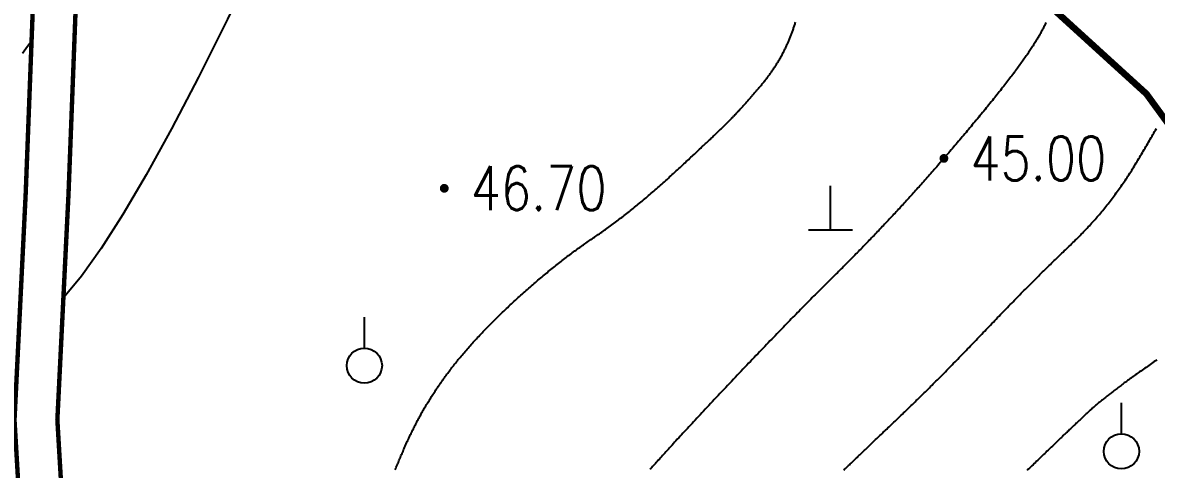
# Model space of a CAD drawing. Extents: x 39624947 to 39626627, y 3418539 to 3418836.
# Drawn here: x 39626380.3 to 39626431.8, y 3418758.9 to 3418779.2 of the extents above; entities that cross this region are included whole.
import ezdxf
from ezdxf.enums import TextEntityAlignment as Align

# ---------------------------------------------------------------- set-up
doc = ezdxf.new("R2010")
doc.units = 0
doc.linetypes.add('X3', pattern=[5, 4, -1])
doc.layers.get('0').update_dxf_attribs({"linetype": 'CONTINUOUS'})
for name, color, linetype in [('DLDW', 11, 'CONTINUOUS'), ('DLSS', 4, 'CONTINUOUS'), ('GCD', 7, 'CONTINUOUS'), ('PUB_WALL', 9, 'CONTINUOUS')]:
    doc.layers.add(name, color=color, linetype=linetype)
doc.styles.add('HZ', font='rs.shx', dxfattribs={"width": 0.8, "bigfont": 'hztxt.shx'})

# ---------------------------------------------------------------- blocks, each defined once
blk = doc.blocks.new('GC111')
for p, q in [((0, 0), (0, 2)), ((-1, 0), (1, 0))]:
    blk.add_line(p, q)
blk = doc.blocks.new('GC125')
blk.add_line((0, 0.8), (0, 2.2))
blk.add_circle((0, 0), 0.8)
blk = doc.blocks.new('GC200')
at = {"linetype": 'Continuous', "const_width": 0.2, "flags": 128}
blk.add_lwpolyline([(-0.1, 0, 1), (0.1, 0, 1)], format="xyb", close=True, dxfattribs=at)
blk = doc.blocks.new('333377777')
at = {"layer": 'PUB_WALL', "color": 252, "ltscale": 0.01, "elevation": 43}
blk.add_lwpolyline([(39623179.884, 3417568.122), (39623179.823, 3417568.079), (39623179.762, 3417568.036), (39623179.7, 3417567.992), (39623179.639, 3417567.949), (39623179.577, 3417567.906), (39623179.516, 3417567.862), (39623179.455, 3417567.819), (39623179.394, 3417567.776), (39623179.334, 3417567.734), (39623179.275, 3417567.692), (39623179.216, 3417567.65), (39623179.158, 3417567.609), (39623179.101, 3417567.568), (39623179.044, 3417567.527), (39623178.987, 3417567.487), (39623178.932, 3417567.447), (39623178.877, 3417567.407), (39623178.822, 3417567.368), (39623178.769, 3417567.329), (39623178.715, 3417567.29), (39623178.663, 3417567.252), (39623178.611, 3417567.214), (39623178.559, 3417567.176), (39623178.509, 3417567.139), (39623178.459, 3417567.102), (39623178.409, 3417567.065), (39623178.36, 3417567.029), (39623178.312, 3417566.993), (39623178.264, 3417566.958), (39623178.217, 3417566.923), (39623178.171, 3417566.888), (39623178.125, 3417566.853), (39623178.079, 3417566.819), (39623178.035, 3417566.785), (39623177.991, 3417566.752), (39623177.947, 3417566.719), (39623177.905, 3417566.686), (39623177.862, 3417566.654), (39623177.821, 3417566.622), (39623177.78, 3417566.59), (39623177.74, 3417566.559), (39623177.7, 3417566.528), (39623177.661, 3417566.497), (39623177.622, 3417566.467), (39623177.584, 3417566.437), (39623177.547, 3417566.407), (39623177.51, 3417566.378), (39623177.474, 3417566.349), (39623177.439, 3417566.32), (39623177.404, 3417566.292), (39623177.37, 3417566.264), (39623177.336, 3417566.236), (39623177.303, 3417566.209), (39623177.271, 3417566.182), (39623177.239, 3417566.156), (39623177.208, 3417566.13), (39623177.177, 3417566.104), (39623177.147, 3417566.078), (39623177.118, 3417566.053), (39623177.089, 3417566.028), (39623177.061, 3417566.004), (39623177.034, 3417565.98), (39623177.007, 3417565.956), (39623176.979, 3417565.932), (39623176.952, 3417565.908), (39623176.925, 3417565.884), (39623176.899, 3417565.859), (39623176.872, 3417565.835), (39623176.845, 3417565.811), (39623176.818, 3417565.786), (39623176.792, 3417565.762), (39623176.764, 3417565.736), (39623176.736, 3417565.711), (39623176.708, 3417565.685), (39623176.679, 3417565.658), (39623176.65, 3417565.631), (39623176.62, 3417565.603), (39623176.59, 3417565.575), (39623176.56, 3417565.547), (39623176.528, 3417565.518), (39623176.497, 3417565.488), (39623176.465, 3417565.458), (39623176.432, 3417565.428), (39623176.399, 3417565.397), (39623176.366, 3417565.365), (39623176.332, 3417565.333), (39623176.297, 3417565.301), (39623176.262, 3417565.268), (39623176.227, 3417565.235), (39623176.191, 3417565.201), (39623176.155, 3417565.166), (39623176.118, 3417565.132), (39623176.081, 3417565.096), (39623176.043, 3417565.061), (39623176.005, 3417565.024), (39623175.966, 3417564.988), (39623175.927, 3417564.95), (39623175.887, 3417564.913), (39623175.847, 3417564.874), (39623175.807, 3417564.836), (39623175.765, 3417564.797), (39623175.724, 3417564.757), (39623175.682, 3417564.717), (39623175.639, 3417564.676), (39623175.597, 3417564.635), (39623175.553, 3417564.594), (39623175.509, 3417564.552), (39623175.465, 3417564.509), (39623175.42, 3417564.466), (39623175.375, 3417564.422), (39623175.329, 3417564.379), (39623175.283, 3417564.334), (39623175.236, 3417564.289), (39623175.189, 3417564.244), (39623175.141, 3417564.198), (39623175.093, 3417564.151), (39623175.044, 3417564.105), (39623174.995, 3417564.057), (39623174.946, 3417564.009), (39623174.895, 3417563.961), (39623174.845, 3417563.912), (39623174.794, 3417563.863), (39623174.742, 3417563.813), (39623174.691, 3417563.763), (39623174.638, 3417563.712), (39623174.585, 3417563.661), (39623174.532, 3417563.61), (39623174.479, 3417563.558), (39623174.425, 3417563.506), (39623174.371, 3417563.455), (39623174.318, 3417563.403), (39623174.264, 3417563.351), (39623174.209, 3417563.299), (39623174.155, 3417563.246), (39623174.101, 3417563.194), (39623174.047, 3417563.142), (39623173.992, 3417563.091)], dxfattribs=at)
at = {"layer": 'PUB_WALL', "color": 252, "ltscale": 0.01}
for points in [[(39623165.675, 3417563.108), (39623165.709, 3417563.141), (39623165.744, 3417563.175), (39623165.779, 3417563.209), (39623165.815, 3417563.243), (39623165.851, 3417563.277), (39623165.887, 3417563.312), (39623165.924, 3417563.348), (39623165.961, 3417563.384), (39623165.999, 3417563.42), (39623166.037, 3417563.456), (39623166.075, 3417563.493), (39623166.114, 3417563.53), (39623166.153, 3417563.568), (39623166.193, 3417563.606), (39623166.233, 3417563.644), (39623166.273, 3417563.683), (39623166.314, 3417563.722), (39623166.355, 3417563.762), (39623166.397, 3417563.801), (39623166.439, 3417563.842), (39623166.481, 3417563.882), (39623166.524, 3417563.923), (39623166.567, 3417563.965), (39623166.611, 3417564.007), (39623166.655, 3417564.049), (39623166.699, 3417564.091), (39623166.744, 3417564.134), (39623166.789, 3417564.177), (39623166.835, 3417564.221), (39623166.881, 3417564.265), (39623166.928, 3417564.31), (39623166.974, 3417564.354), (39623167.022, 3417564.4), (39623167.069, 3417564.445), (39623167.117, 3417564.491), (39623167.166, 3417564.537), (39623167.215, 3417564.584), (39623167.264, 3417564.631), (39623167.314, 3417564.679), (39623167.364, 3417564.726), (39623167.414, 3417564.775), (39623167.465, 3417564.823), (39623167.516, 3417564.872), (39623167.568, 3417564.921), (39623167.62, 3417564.971), (39623167.673, 3417565.021), (39623167.725, 3417565.072), (39623167.779, 3417565.123), (39623167.832, 3417565.174), (39623167.887, 3417565.225), (39623167.941, 3417565.277), (39623167.996, 3417565.33), (39623168.051, 3417565.382), (39623168.106, 3417565.435), (39623168.162, 3417565.488), (39623168.218, 3417565.542), (39623168.274, 3417565.596), (39623168.331, 3417565.65), (39623168.387, 3417565.705), (39623168.444, 3417565.759), (39623168.501, 3417565.814), (39623168.559, 3417565.87), (39623168.616, 3417565.925), (39623168.674, 3417565.981), (39623168.731, 3417566.037), (39623168.789, 3417566.093), (39623168.847, 3417566.15), (39623168.906, 3417566.207), (39623168.964, 3417566.264), (39623169.022, 3417566.321), (39623169.081, 3417566.378), (39623169.14, 3417566.436), (39623169.199, 3417566.494), (39623169.258, 3417566.552), (39623169.317, 3417566.611), (39623169.376, 3417566.67), (39623169.436, 3417566.729), (39623169.496, 3417566.788), (39623169.555, 3417566.847), (39623169.615, 3417566.907), (39623169.676, 3417566.967), (39623169.736, 3417567.027), (39623169.796, 3417567.088), (39623169.857, 3417567.148), (39623169.918, 3417567.209), (39623169.979, 3417567.271), (39623170.04, 3417567.332), (39623170.101, 3417567.394), (39623170.162, 3417567.456), (39623170.224, 3417567.518), (39623170.285, 3417567.58), (39623170.347, 3417567.643), (39623170.409, 3417567.706), (39623170.471, 3417567.769), (39623170.533, 3417567.833), (39623170.596, 3417567.896), (39623170.658, 3417567.96), (39623170.721, 3417568.024), (39623170.784, 3417568.089), (39623170.847, 3417568.153), (39623170.91, 3417568.218), (39623170.973, 3417568.284), (39623171.037, 3417568.349), (39623171.1, 3417568.415), (39623171.164, 3417568.48), (39623171.228, 3417568.547), (39623171.292, 3417568.613), (39623171.356, 3417568.68), (39623171.42, 3417568.747), (39623171.485, 3417568.814), (39623171.55, 3417568.881), (39623171.614, 3417568.949), (39623171.679, 3417569.017), (39623171.744, 3417569.085), (39623171.81, 3417569.153), (39623171.875, 3417569.222), (39623171.94, 3417569.29), (39623172.006, 3417569.359), (39623172.071, 3417569.427), (39623172.136, 3417569.496), (39623172.202, 3417569.564), (39623172.267, 3417569.632), (39623172.332, 3417569.701), (39623172.397, 3417569.769), (39623172.462, 3417569.837), (39623172.527, 3417569.905), (39623172.592, 3417569.973), (39623172.657, 3417570.04), (39623172.721, 3417570.107), (39623172.785, 3417570.174), (39623172.849, 3417570.24), (39623172.913, 3417570.306), (39623172.977, 3417570.372), (39623173.041, 3417570.438), (39623173.104, 3417570.503), (39623173.167, 3417570.569), (39623173.231, 3417570.633), (39623173.294, 3417570.698), (39623173.356, 3417570.762), (39623173.419, 3417570.827), (39623173.482, 3417570.89), (39623173.544, 3417570.954), (39623173.606, 3417571.017), (39623173.668, 3417571.08), (39623173.73, 3417571.143), (39623173.792, 3417571.206), (39623173.853, 3417571.268), (39623173.915, 3417571.33), (39623173.976, 3417571.392), (39623174.037, 3417571.453), (39623174.098, 3417571.515), (39623174.159, 3417571.576), (39623174.219, 3417571.636), (39623174.28, 3417571.697), (39623174.34, 3417571.757), (39623174.4, 3417571.817), (39623174.46, 3417571.876), (39623174.52, 3417571.936), (39623174.579, 3417571.995), (39623174.639, 3417572.054), (39623174.698, 3417572.112), (39623174.757, 3417572.171), (39623174.816, 3417572.229), (39623174.875, 3417572.287), (39623174.934, 3417572.344), (39623174.992, 3417572.402), (39623175.051, 3417572.459), (39623175.109, 3417572.515), (39623175.167, 3417572.572), (39623175.225, 3417572.628), (39623175.283, 3417572.684), (39623175.34, 3417572.74), (39623175.398, 3417572.795), (39623175.455, 3417572.851), (39623175.512, 3417572.906), (39623175.569, 3417572.96), (39623175.626, 3417573.015), (39623175.682, 3417573.069), (39623175.739, 3417573.123), (39623175.795, 3417573.177), (39623175.851, 3417573.23), (39623175.907, 3417573.284), (39623175.963, 3417573.338), (39623176.018, 3417573.391), (39623176.073, 3417573.445), (39623176.128, 3417573.499), (39623176.183, 3417573.553), (39623176.238, 3417573.606), (39623176.292, 3417573.66), (39623176.347, 3417573.715), (39623176.4, 3417573.769), (39623176.454, 3417573.824), (39623176.508, 3417573.879), (39623176.561, 3417573.934), (39623176.614, 3417573.99), (39623176.666, 3417574.045), (39623176.719, 3417574.101), (39623176.771, 3417574.157), (39623176.823, 3417574.214), (39623176.875, 3417574.27), (39623176.926, 3417574.327), (39623176.977, 3417574.384), (39623177.028, 3417574.442), (39623177.079, 3417574.499), (39623177.13, 3417574.557), (39623177.18, 3417574.615), (39623177.23, 3417574.674), (39623177.28, 3417574.732), (39623177.329, 3417574.791), (39623177.378, 3417574.85), (39623177.427, 3417574.909), (39623177.476, 3417574.969), (39623177.525, 3417575.029), (39623177.573, 3417575.089), (39623177.621, 3417575.149), (39623177.669, 3417575.209), (39623177.716, 3417575.27), (39623177.764, 3417575.331), (39623177.811, 3417575.392), (39623177.858, 3417575.454), (39623177.904, 3417575.515), (39623177.95, 3417575.577), (39623177.997, 3417575.639), (39623178.042, 3417575.702), (39623178.088, 3417575.764), (39623178.133, 3417575.827), (39623178.179, 3417575.89), (39623178.223, 3417575.954), (39623178.268, 3417576.017), (39623178.312, 3417576.081), (39623178.357, 3417576.145), (39623178.4, 3417576.209), (39623178.444, 3417576.274), (39623178.487, 3417576.339), (39623178.531, 3417576.404), (39623178.574, 3417576.469), (39623178.616, 3417576.534), (39623178.659, 3417576.6), (39623178.701, 3417576.666), (39623178.743, 3417576.732), (39623178.785, 3417576.799), (39623178.826, 3417576.865), (39623178.867, 3417576.932), (39623178.908, 3417576.999), (39623178.949, 3417577.067), (39623178.99, 3417577.134), (39623179.03, 3417577.201), (39623179.071, 3417577.269), (39623179.111, 3417577.337), (39623179.151, 3417577.405), (39623179.191, 3417577.473), (39623179.231, 3417577.541), (39623179.271, 3417577.609), (39623179.311, 3417577.677), (39623179.351, 3417577.745), (39623179.39, 3417577.813), (39623179.43, 3417577.881), (39623179.47, 3417577.949), (39623179.509, 3417578.017), (39623179.549, 3417578.085), (39623179.588, 3417578.153), (39623179.628, 3417578.221), (39623179.667, 3417578.289), (39623179.706, 3417578.357), (39623179.746, 3417578.425), (39623179.785, 3417578.493), (39623179.824, 3417578.561), (39623179.863, 3417578.629)], [(39623174.852, 3417583.45), (39623174.834, 3417583.411), (39623174.815, 3417583.373), (39623174.796, 3417583.335), (39623174.777, 3417583.296), (39623174.758, 3417583.258), (39623174.739, 3417583.22), (39623174.719, 3417583.182), (39623174.699, 3417583.145), (39623174.68, 3417583.107), (39623174.66, 3417583.069), (39623174.64, 3417583.032), (39623174.619, 3417582.995), (39623174.599, 3417582.957), (39623174.578, 3417582.919), (39623174.556, 3417582.881), (39623174.535, 3417582.843), (39623174.513, 3417582.804), (39623174.49, 3417582.766), (39623174.467, 3417582.727), (39623174.444, 3417582.688), (39623174.42, 3417582.648), (39623174.395, 3417582.607), (39623174.37, 3417582.567), (39623174.345, 3417582.525), (39623174.318, 3417582.483), (39623174.292, 3417582.441), (39623174.264, 3417582.398), (39623174.236, 3417582.354), (39623174.207, 3417582.31), (39623174.178, 3417582.266), (39623174.148, 3417582.22), (39623174.118, 3417582.175), (39623174.087, 3417582.129), (39623174.055, 3417582.082), (39623174.023, 3417582.035), (39623173.99, 3417581.987), (39623173.957, 3417581.938), (39623173.923, 3417581.889), (39623173.889, 3417581.84), (39623173.853, 3417581.79), (39623173.818, 3417581.74), (39623173.781, 3417581.689), (39623173.745, 3417581.637), (39623173.707, 3417581.585), (39623173.669, 3417581.532), (39623173.63, 3417581.479), (39623173.591, 3417581.425), (39623173.551, 3417581.371), (39623173.511, 3417581.316), (39623173.47, 3417581.261), (39623173.428, 3417581.205), (39623173.386, 3417581.149), (39623173.343, 3417581.092), (39623173.3, 3417581.034), (39623173.256, 3417580.976), (39623173.211, 3417580.918), (39623173.166, 3417580.859), (39623173.12, 3417580.799), (39623173.074, 3417580.739), (39623173.027, 3417580.678), (39623172.979, 3417580.617), (39623172.931, 3417580.555), (39623172.882, 3417580.493), (39623172.833, 3417580.43), (39623172.783, 3417580.367), (39623172.733, 3417580.303), (39623172.682, 3417580.239), (39623172.63, 3417580.174), (39623172.578, 3417580.108), (39623172.525, 3417580.042), (39623172.472, 3417579.976), (39623172.417, 3417579.909), (39623172.363, 3417579.841), (39623172.308, 3417579.773), (39623172.252, 3417579.704), (39623172.196, 3417579.635), (39623172.139, 3417579.566), (39623172.083, 3417579.497), (39623172.026, 3417579.427), (39623171.968, 3417579.358), (39623171.911, 3417579.288), (39623171.853, 3417579.218), (39623171.795, 3417579.148), (39623171.738, 3417579.078), (39623171.68, 3417579.008), (39623171.622, 3417578.938), (39623171.564, 3417578.869), (39623171.507, 3417578.8), (39623171.45, 3417578.731), (39623171.392, 3417578.662), (39623171.335, 3417578.594), (39623171.278, 3417578.526), (39623171.221, 3417578.458), (39623171.164, 3417578.39), (39623171.108, 3417578.322), (39623171.051, 3417578.255), (39623170.995, 3417578.188), (39623170.938, 3417578.121), (39623170.882, 3417578.055), (39623170.826, 3417577.988), (39623170.77, 3417577.922), (39623170.714, 3417577.856), (39623170.658, 3417577.791), (39623170.602, 3417577.725), (39623170.547, 3417577.66), (39623170.491, 3417577.595), (39623170.436, 3417577.531), (39623170.381, 3417577.466), (39623170.326, 3417577.402), (39623170.271, 3417577.338), (39623170.216, 3417577.274), (39623170.161, 3417577.211), (39623170.106, 3417577.147), (39623170.052, 3417577.084), (39623169.997, 3417577.021), (39623169.943, 3417576.959), (39623169.889, 3417576.896), (39623169.835, 3417576.834), (39623169.781, 3417576.772), (39623169.727, 3417576.711), (39623169.673, 3417576.649), (39623169.619, 3417576.588), (39623169.566, 3417576.527), (39623169.512, 3417576.466), (39623169.459, 3417576.406), (39623169.406, 3417576.346), (39623169.353, 3417576.286), (39623169.3, 3417576.226), (39623169.247, 3417576.166), (39623169.194, 3417576.107), (39623169.142, 3417576.048), (39623169.089, 3417575.989), (39623169.037, 3417575.93), (39623168.984, 3417575.872), (39623168.932, 3417575.814), (39623168.88, 3417575.756), (39623168.828, 3417575.698), (39623168.776, 3417575.641), (39623168.725, 3417575.583), (39623168.673, 3417575.526), (39623168.621, 3417575.469), (39623168.57, 3417575.412), (39623168.518, 3417575.356), (39623168.466, 3417575.299), (39623168.415, 3417575.243), (39623168.363, 3417575.186), (39623168.311, 3417575.13), (39623168.26, 3417575.074), (39623168.208, 3417575.017), (39623168.156, 3417574.961), (39623168.104, 3417574.905), (39623168.052, 3417574.849), (39623168, 3417574.792), (39623167.948, 3417574.736), (39623167.895, 3417574.68), (39623167.843, 3417574.623), (39623167.79, 3417574.567), (39623167.737, 3417574.511), (39623167.685, 3417574.454), (39623167.632, 3417574.398), (39623167.579, 3417574.342), (39623167.526, 3417574.285), (39623167.473, 3417574.229), (39623167.419, 3417574.172), (39623167.366, 3417574.116), (39623167.312, 3417574.06), (39623167.259, 3417574.003), (39623167.205, 3417573.947), (39623167.151, 3417573.89), (39623167.097, 3417573.834), (39623167.043, 3417573.777), (39623166.989, 3417573.721), (39623166.935, 3417573.664), (39623166.881, 3417573.608), (39623166.826, 3417573.552), (39623166.772, 3417573.495), (39623166.717, 3417573.438), (39623166.663, 3417573.382), (39623166.608, 3417573.325), (39623166.553, 3417573.269), (39623166.498, 3417573.212), (39623166.443, 3417573.156), (39623166.388, 3417573.099), (39623166.332, 3417573.043), (39623166.277, 3417572.986), (39623166.222, 3417572.929), (39623166.166, 3417572.873), (39623166.11, 3417572.816), (39623166.054, 3417572.76), (39623165.999, 3417572.703), (39623165.943, 3417572.646), (39623165.886, 3417572.59), (39623165.83, 3417572.533), (39623165.774, 3417572.476), (39623165.718, 3417572.42), (39623165.661, 3417572.363), (39623165.604, 3417572.306), (39623165.548, 3417572.249), (39623165.491, 3417572.193), (39623165.434, 3417572.136), (39623165.377, 3417572.079), (39623165.32, 3417572.022), (39623165.263, 3417571.966), (39623165.205, 3417571.909), (39623165.148, 3417571.852), (39623165.09, 3417571.794), (39623165.031, 3417571.736), (39623164.973, 3417571.678), (39623164.914, 3417571.62), (39623164.854, 3417571.561), (39623164.795, 3417571.502), (39623164.735, 3417571.442), (39623164.674, 3417571.382), (39623164.614, 3417571.321), (39623164.552, 3417571.26), (39623164.49, 3417571.198), (39623164.428, 3417571.135), (39623164.365, 3417571.072), (39623164.301, 3417571.008), (39623164.237, 3417570.944), (39623164.173, 3417570.879), (39623164.108, 3417570.813), (39623164.042, 3417570.747), (39623163.976, 3417570.68), (39623163.91, 3417570.613), (39623163.843, 3417570.545), (39623163.775, 3417570.476), (39623163.707, 3417570.407), (39623163.638, 3417570.337), (39623163.569, 3417570.267), (39623163.5, 3417570.196), (39623163.43, 3417570.124), (39623163.359, 3417570.052), (39623163.288, 3417569.979), (39623163.216, 3417569.905), (39623163.144, 3417569.831), (39623163.072, 3417569.756), (39623162.999, 3417569.681), (39623162.925, 3417569.605), (39623162.851, 3417569.529), (39623162.776, 3417569.451), (39623162.701, 3417569.374), (39623162.625, 3417569.295), (39623162.549, 3417569.216), (39623162.473, 3417569.137), (39623162.395, 3417569.057), (39623162.318, 3417568.976), (39623162.24, 3417568.894), (39623162.161, 3417568.812), (39623162.082, 3417568.73), (39623162.002, 3417568.647), (39623161.922, 3417568.563), (39623161.841, 3417568.478), (39623161.76, 3417568.393), (39623161.678, 3417568.308), (39623161.596, 3417568.222), (39623161.513, 3417568.135), (39623161.43, 3417568.047), (39623161.346, 3417567.959), (39623161.262, 3417567.87), (39623161.177, 3417567.781), (39623161.092, 3417567.691), (39623161.006, 3417567.601), (39623160.92, 3417567.51), (39623160.833, 3417567.418), (39623160.746, 3417567.326), (39623160.658, 3417567.233), (39623160.57, 3417567.14), (39623160.482, 3417567.047), (39623160.395, 3417566.954), (39623160.308, 3417566.861), (39623160.221, 3417566.769), (39623160.134, 3417566.677), (39623160.047, 3417566.585), (39623159.961, 3417566.493), (39623159.875, 3417566.402), (39623159.791, 3417566.311), (39623159.707, 3417566.222), (39623159.624, 3417566.134), (39623159.542, 3417566.047), (39623159.461, 3417565.96), (39623159.382, 3417565.875), (39623159.303, 3417565.79), (39623159.225, 3417565.707), (39623159.148, 3417565.625), (39623159.072, 3417565.543), (39623158.997, 3417565.463), (39623158.923, 3417565.383), (39623158.85, 3417565.305), (39623158.778, 3417565.227), (39623158.707, 3417565.15), (39623158.637, 3417565.075), (39623158.568, 3417565), (39623158.5, 3417564.927), (39623158.432, 3417564.854), (39623158.366, 3417564.782), (39623158.301, 3417564.712), (39623158.237, 3417564.642), (39623158.174, 3417564.573), (39623158.111, 3417564.505), (39623158.05, 3417564.439), (39623157.99, 3417564.373), (39623157.93, 3417564.308), (39623157.872, 3417564.244), (39623157.814, 3417564.181), (39623157.758, 3417564.119), (39623157.703, 3417564.059), (39623157.648, 3417563.999), (39623157.595, 3417563.94), (39623157.542, 3417563.882), (39623157.491, 3417563.825), (39623157.44, 3417563.769), (39623157.39, 3417563.714), (39623157.342, 3417563.66), (39623157.294, 3417563.607), (39623157.247, 3417563.554), (39623157.202, 3417563.503), (39623157.157, 3417563.453), (39623157.113, 3417563.404), (39623157.07, 3417563.356), (39623157.029, 3417563.309), (39623156.988, 3417563.262), (39623156.948, 3417563.217), (39623156.909, 3417563.173), (39623156.871, 3417563.13)], [(39623145.301, 3417563.121), (39623145.326, 3417563.18), (39623145.35, 3417563.24), (39623145.374, 3417563.298), (39623145.398, 3417563.356), (39623145.422, 3417563.414), (39623145.446, 3417563.472), (39623145.47, 3417563.529), (39623145.493, 3417563.585), (39623145.516, 3417563.642), (39623145.539, 3417563.697), (39623145.562, 3417563.753), (39623145.586, 3417563.808), (39623145.609, 3417563.863), (39623145.632, 3417563.918), (39623145.655, 3417563.973), (39623145.678, 3417564.027), (39623145.701, 3417564.081), (39623145.724, 3417564.135), (39623145.748, 3417564.189), (39623145.771, 3417564.242), (39623145.795, 3417564.296), (39623145.819, 3417564.349), (39623145.843, 3417564.403), (39623145.867, 3417564.456), (39623145.892, 3417564.51), (39623145.917, 3417564.563), (39623145.942, 3417564.616), (39623145.967, 3417564.669), (39623145.993, 3417564.722), (39623146.018, 3417564.776), (39623146.044, 3417564.829), (39623146.07, 3417564.882), (39623146.096, 3417564.934), (39623146.123, 3417564.987), (39623146.149, 3417565.04), (39623146.176, 3417565.093), (39623146.204, 3417565.145), (39623146.231, 3417565.198), (39623146.258, 3417565.251), (39623146.286, 3417565.303), (39623146.314, 3417565.356), (39623146.342, 3417565.408), (39623146.371, 3417565.46), (39623146.399, 3417565.513), (39623146.428, 3417565.565), (39623146.457, 3417565.617), (39623146.486, 3417565.669), (39623146.516, 3417565.721), (39623146.545, 3417565.773), (39623146.575, 3417565.825), (39623146.605, 3417565.877), (39623146.635, 3417565.929), (39623146.666, 3417565.981), (39623146.697, 3417566.032), (39623146.728, 3417566.084), (39623146.759, 3417566.135), (39623146.79, 3417566.187), (39623146.821, 3417566.238), (39623146.853, 3417566.29), (39623146.885, 3417566.341), (39623146.917, 3417566.393), (39623146.95, 3417566.444), (39623146.982, 3417566.495), (39623147.015, 3417566.546), (39623147.048, 3417566.597), (39623147.081, 3417566.648), (39623147.115, 3417566.699), (39623147.148, 3417566.75), (39623147.182, 3417566.801), (39623147.216, 3417566.852), (39623147.251, 3417566.902), (39623147.285, 3417566.953), (39623147.32, 3417567.004), (39623147.355, 3417567.054), (39623147.39, 3417567.105), (39623147.425, 3417567.155), (39623147.461, 3417567.206), (39623147.497, 3417567.256), (39623147.533, 3417567.307), (39623147.57, 3417567.358), (39623147.607, 3417567.408), (39623147.644, 3417567.459), (39623147.682, 3417567.51), (39623147.72, 3417567.561), (39623147.758, 3417567.611), (39623147.797, 3417567.663), (39623147.836, 3417567.714), (39623147.876, 3417567.765), (39623147.916, 3417567.816), (39623147.956, 3417567.867), (39623147.997, 3417567.919), (39623148.038, 3417567.971), (39623148.079, 3417568.022), (39623148.121, 3417568.074), (39623148.163, 3417568.126), (39623148.206, 3417568.178), (39623148.249, 3417568.23), (39623148.293, 3417568.282), (39623148.336, 3417568.334), (39623148.381, 3417568.387), (39623148.425, 3417568.439), (39623148.47, 3417568.491), (39623148.516, 3417568.544), (39623148.561, 3417568.597), (39623148.607, 3417568.65), (39623148.654, 3417568.703), (39623148.701, 3417568.756), (39623148.748, 3417568.809), (39623148.796, 3417568.862), (39623148.844, 3417568.915), (39623148.892, 3417568.968), (39623148.941, 3417569.022), (39623148.991, 3417569.075), (39623149.04, 3417569.129), (39623149.09, 3417569.183), (39623149.141, 3417569.237), (39623149.192, 3417569.291), (39623149.243, 3417569.345), (39623149.294, 3417569.399), (39623149.346, 3417569.453), (39623149.399, 3417569.507), (39623149.451, 3417569.562), (39623149.505, 3417569.616), (39623149.558, 3417569.671), (39623149.612, 3417569.726), (39623149.666, 3417569.78), (39623149.721, 3417569.835), (39623149.776, 3417569.89), (39623149.832, 3417569.945), (39623149.887, 3417570), (39623149.944, 3417570.056), (39623150, 3417570.111), (39623150.057, 3417570.167), (39623150.115, 3417570.222), (39623150.173, 3417570.278), (39623150.231, 3417570.333), (39623150.289, 3417570.389), (39623150.348, 3417570.445), (39623150.408, 3417570.501), (39623150.467, 3417570.557), (39623150.527, 3417570.613), (39623150.586, 3417570.668), (39623150.646, 3417570.724), (39623150.706, 3417570.779), (39623150.766, 3417570.835), (39623150.827, 3417570.89), (39623150.887, 3417570.945), (39623150.947, 3417570.999), (39623151.007, 3417571.054), (39623151.067, 3417571.108), (39623151.127, 3417571.162), (39623151.187, 3417571.215), (39623151.247, 3417571.268), (39623151.307, 3417571.321), (39623151.367, 3417571.374), (39623151.426, 3417571.426), (39623151.486, 3417571.478), (39623151.545, 3417571.53), (39623151.604, 3417571.581), (39623151.663, 3417571.632), (39623151.723, 3417571.683), (39623151.782, 3417571.734), (39623151.841, 3417571.784), (39623151.899, 3417571.834), (39623151.958, 3417571.883), (39623152.017, 3417571.933), (39623152.076, 3417571.982), (39623152.134, 3417572.03), (39623152.193, 3417572.079), (39623152.251, 3417572.127), (39623152.309, 3417572.175), (39623152.367, 3417572.222), (39623152.425, 3417572.269), (39623152.483, 3417572.316), (39623152.541, 3417572.363), (39623152.599, 3417572.409), (39623152.657, 3417572.455), (39623152.715, 3417572.501), (39623152.772, 3417572.546), (39623152.83, 3417572.591), (39623152.887, 3417572.636), (39623152.944, 3417572.68), (39623153.002, 3417572.724), (39623153.059, 3417572.768), (39623153.116, 3417572.812), (39623153.173, 3417572.855), (39623153.23, 3417572.898), (39623153.286, 3417572.941), (39623153.343, 3417572.983), (39623153.4, 3417573.025), (39623153.456, 3417573.067), (39623153.513, 3417573.109), (39623153.569, 3417573.15), (39623153.625, 3417573.191), (39623153.682, 3417573.231), (39623153.738, 3417573.271), (39623153.794, 3417573.311), (39623153.85, 3417573.351), (39623153.906, 3417573.39), (39623153.961, 3417573.429), (39623154.017, 3417573.468), (39623154.073, 3417573.507), (39623154.128, 3417573.545), (39623154.184, 3417573.583), (39623154.239, 3417573.622), (39623154.295, 3417573.66), (39623154.35, 3417573.698), (39623154.406, 3417573.737), (39623154.461, 3417573.775), (39623154.517, 3417573.813), (39623154.573, 3417573.852), (39623154.628, 3417573.89), (39623154.684, 3417573.929), (39623154.74, 3417573.969), (39623154.796, 3417574.008), (39623154.852, 3417574.048), (39623154.908, 3417574.089), (39623154.964, 3417574.129), (39623155.02, 3417574.17), (39623155.077, 3417574.211), (39623155.133, 3417574.253), (39623155.19, 3417574.295), (39623155.246, 3417574.337), (39623155.303, 3417574.379), (39623155.36, 3417574.422), (39623155.417, 3417574.465), (39623155.474, 3417574.508), (39623155.531, 3417574.551), (39623155.588, 3417574.595), (39623155.645, 3417574.64), (39623155.702, 3417574.684), (39623155.76, 3417574.729), (39623155.817, 3417574.774), (39623155.875, 3417574.819), (39623155.933, 3417574.865), (39623155.99, 3417574.911), (39623156.048, 3417574.957), (39623156.106, 3417575.004), (39623156.164, 3417575.051), (39623156.222, 3417575.098), (39623156.28, 3417575.145), (39623156.339, 3417575.193), (39623156.397, 3417575.241), (39623156.455, 3417575.29), (39623156.514, 3417575.338), (39623156.573, 3417575.387), (39623156.631, 3417575.436), (39623156.69, 3417575.486), (39623156.749, 3417575.536), (39623156.808, 3417575.586), (39623156.867, 3417575.637), (39623156.926, 3417575.687), (39623156.985, 3417575.739), (39623157.045, 3417575.79), (39623157.104, 3417575.842), (39623157.163, 3417575.894), (39623157.223, 3417575.946), (39623157.283, 3417575.998), (39623157.342, 3417576.051), (39623157.402, 3417576.105), (39623157.462, 3417576.158), (39623157.522, 3417576.212), (39623157.582, 3417576.266), (39623157.642, 3417576.32), (39623157.703, 3417576.375), (39623157.763, 3417576.43), (39623157.823, 3417576.485), (39623157.883, 3417576.54), (39623157.943, 3417576.595), (39623158.002, 3417576.649), (39623158.061, 3417576.704), (39623158.12, 3417576.758), (39623158.178, 3417576.812), (39623158.236, 3417576.866), (39623158.294, 3417576.92), (39623158.351, 3417576.973), (39623158.407, 3417577.025), (39623158.463, 3417577.077), (39623158.518, 3417577.128), (39623158.572, 3417577.179), (39623158.626, 3417577.229), (39623158.679, 3417577.278), (39623158.731, 3417577.327), (39623158.783, 3417577.375), (39623158.833, 3417577.423), (39623158.884, 3417577.47), (39623158.933, 3417577.516), (39623158.982, 3417577.562), (39623159.03, 3417577.607), (39623159.078, 3417577.652), (39623159.125, 3417577.696), (39623159.171, 3417577.739), (39623159.216, 3417577.782), (39623159.261, 3417577.824), (39623159.305, 3417577.865), (39623159.348, 3417577.906), (39623159.391, 3417577.946), (39623159.433, 3417577.986), (39623159.475, 3417578.025), (39623159.515, 3417578.064), (39623159.555, 3417578.101), (39623159.595, 3417578.139), (39623159.633, 3417578.175), (39623159.671, 3417578.211), (39623159.709, 3417578.247), (39623159.745, 3417578.282), (39623159.781, 3417578.316), (39623159.816, 3417578.349), (39623159.851, 3417578.382), (39623159.885, 3417578.415), (39623159.918, 3417578.447), (39623159.951, 3417578.478), (39623159.983, 3417578.508), (39623160.014, 3417578.538), (39623160.044, 3417578.568), (39623160.074, 3417578.597), (39623160.103, 3417578.625), (39623160.132, 3417578.652), (39623160.16, 3417578.679), (39623160.187, 3417578.706), (39623160.213, 3417578.731), (39623160.239, 3417578.756), (39623160.264, 3417578.781), (39623160.288, 3417578.805), (39623160.312, 3417578.828), (39623160.335, 3417578.851), (39623160.357, 3417578.873), (39623160.379, 3417578.894), (39623160.4, 3417578.915), (39623160.421, 3417578.936), (39623160.44, 3417578.956), (39623160.46, 3417578.975), (39623160.479, 3417578.995), (39623160.498, 3417579.014), (39623160.517, 3417579.033), (39623160.536, 3417579.052), (39623160.554, 3417579.071), (39623160.572, 3417579.09), (39623160.59, 3417579.108), (39623160.608, 3417579.127), (39623160.627, 3417579.146), (39623160.645, 3417579.165), (39623160.664, 3417579.185), (39623160.683, 3417579.205), (39623160.702, 3417579.225), (39623160.721, 3417579.245), (39623160.74, 3417579.266), (39623160.76, 3417579.286), (39623160.779, 3417579.307), (39623160.799, 3417579.329), (39623160.819, 3417579.35), (39623160.839, 3417579.372), (39623160.86, 3417579.394), (39623160.88, 3417579.416), (39623160.901, 3417579.438), (39623160.921, 3417579.461), (39623160.942, 3417579.484), (39623160.964, 3417579.507), (39623160.985, 3417579.531), (39623161.006, 3417579.554), (39623161.028, 3417579.578), (39623161.05, 3417579.602), (39623161.072, 3417579.626), (39623161.094, 3417579.651), (39623161.116, 3417579.676), (39623161.138, 3417579.701), (39623161.161, 3417579.726), (39623161.184, 3417579.752), (39623161.207, 3417579.777), (39623161.23, 3417579.803), (39623161.253, 3417579.83), (39623161.276, 3417579.856), (39623161.3, 3417579.883), (39623161.324, 3417579.91), (39623161.348, 3417579.937), (39623161.372, 3417579.964), (39623161.396, 3417579.992), (39623161.42, 3417580.02), (39623161.445, 3417580.048), (39623161.47, 3417580.076), (39623161.494, 3417580.105), (39623161.519, 3417580.134), (39623161.545, 3417580.163), (39623161.57, 3417580.192), (39623161.596, 3417580.222), (39623161.621, 3417580.252), (39623161.647, 3417580.282), (39623161.673, 3417580.312), (39623161.699, 3417580.343), (39623161.726, 3417580.373), (39623161.752, 3417580.404), (39623161.779, 3417580.436), (39623161.806, 3417580.467), (39623161.833, 3417580.499), (39623161.86, 3417580.531), (39623161.887, 3417580.563), (39623161.914, 3417580.595), (39623161.941, 3417580.627), (39623161.968, 3417580.66), (39623161.995, 3417580.693), (39623162.022, 3417580.726), (39623162.049, 3417580.759), (39623162.075, 3417580.792), (39623162.102, 3417580.825), (39623162.129, 3417580.859), (39623162.155, 3417580.892), (39623162.181, 3417580.926), (39623162.207, 3417580.96), (39623162.232, 3417580.993), (39623162.258, 3417581.027), (39623162.283, 3417581.061), (39623162.308, 3417581.095), (39623162.332, 3417581.13), (39623162.357, 3417581.164), (39623162.381, 3417581.198), (39623162.406, 3417581.233), (39623162.43, 3417581.267), (39623162.453, 3417581.302), (39623162.477, 3417581.337), (39623162.5, 3417581.372), (39623162.523, 3417581.407), (39623162.546, 3417581.442), (39623162.569, 3417581.477), (39623162.592, 3417581.513), (39623162.614, 3417581.548), (39623162.636, 3417581.583), (39623162.658, 3417581.619), (39623162.68, 3417581.655), (39623162.701, 3417581.691), (39623162.722, 3417581.726), (39623162.744, 3417581.762), (39623162.764, 3417581.798), (39623162.785, 3417581.835), (39623162.806, 3417581.871), (39623162.826, 3417581.907), (39623162.846, 3417581.944), (39623162.866, 3417581.98), (39623162.886, 3417582.017), (39623162.905, 3417582.054), (39623162.924, 3417582.091), (39623162.943, 3417582.128), (39623162.962, 3417582.165), (39623162.981, 3417582.202), (39623162.999, 3417582.239), (39623163.018, 3417582.277), (39623163.036, 3417582.314), (39623163.053, 3417582.352), (39623163.071, 3417582.389), (39623163.089, 3417582.427), (39623163.106, 3417582.465), (39623163.123, 3417582.503), (39623163.14, 3417582.541), (39623163.156, 3417582.579), (39623163.173, 3417582.618), (39623163.189, 3417582.656), (39623163.205, 3417582.694), (39623163.221, 3417582.733), (39623163.236, 3417582.772), (39623163.252, 3417582.81), (39623163.267, 3417582.849), (39623163.282, 3417582.888), (39623163.296, 3417582.926), (39623163.311, 3417582.965), (39623163.325, 3417583.004), (39623163.339, 3417583.043), (39623163.353, 3417583.081), (39623163.367, 3417583.12), (39623163.38, 3417583.158), (39623163.393, 3417583.197), (39623163.406, 3417583.235), (39623163.419, 3417583.273), (39623163.431, 3417583.311), (39623163.443, 3417583.349), (39623163.455, 3417583.387), (39623163.467, 3417583.425), (39623163.479, 3417583.463)], [(39623139.075, 3417586.518), (39623137.683, 3417583.609), (39623136.373, 3417580.974), (39623135.145, 3417578.615), (39623133.998, 3417576.53), (39623132.934, 3417574.72), (39623131.951, 3417573.185), (39623131.051, 3417571.924), (39623130.232, 3417570.938)], [(39623128.787, 3417582.622), (39623128.734, 3417582.546), (39623128.647, 3417582.423), (39623128.528, 3417582.253), (39623128.376, 3417582.037)]]:
    blk.add_lwpolyline(points, dxfattribs=at)
ref = blk.add_blockref('GC200', (39623170.216, 3417577.274, 45), dxfattribs=at)
ref.add_attrib('height', '45.00', dxfattribs={"layer": 'GCD', "linetype": 'Continuous', "height": 2, "style": 'HZ', "width": 0.8}).set_placement((39623171.416, 3417577.274, 45), align=Align.MIDDLE_LEFT)
ref = blk.add_blockref('GC200', (39623147.528, 3417575.915, 46.7), dxfattribs=at)
ref.add_attrib('height', '46.70', dxfattribs={"layer": 'GCD', "linetype": 'Continuous', "height": 2, "style": 'HZ', "width": 0.8}).set_placement((39623148.728, 3417575.915, 46.7), align=Align.MIDDLE_LEFT)
for p in [(39623143.901, 3417567.854, 51.487), (39623178.277, 3417563.958, 51.487)]:
    blk.add_blockref('GC125', p, dxfattribs=at)

msp = doc.modelspace()

# ---------------------------------------------------------------- linework, layer by layer
at = {"layer": 'DLSS', "linetype": 'Continuous', "const_width": 0.2, "elevation": 51.487, "flags": 128}
for points in [[(39626387.35, 3418724.987), (39626385.622, 3418726.484), (39626384.665, 3418727.335), (39626383.894, 3418728.542), (39626382.046, 3418733.023), (39626381.154, 3418741.44), (39626380.613, 3418749.427), (39626379.925, 3418761.158), (39626380.435, 3418771.5), (39626380.789, 3418780.712), (39626380.749, 3418781.763), (39626380.617, 3418788.292), (39626379.26, 3418798.448), (39626377.325, 3418809.599), (39626376.24, 3418816.904), (39626375.808, 3418821.683)], [(39626389.223, 3418726.368), (39626388.815, 3418726.368), (39626387.279, 3418727.561), (39626385.548, 3418729.629), (39626383.949, 3418733.505), (39626383.09, 3418741.608), (39626382.553, 3418749.55), (39626381.871, 3418761.167), (39626382.376, 3418771.404), (39626382.734, 3418780.71), (39626382.692, 3418781.819), (39626382.558, 3418788.441), (39626381.181, 3418798.743), (39626379.244, 3418809.907), (39626378.171, 3418817.134), (39626377.758, 3418821.707)]]:
    msp.add_lwpolyline(points, dxfattribs=at)
at = {"layer": 'DLSS', "linetype": 'X3', "const_width": 0.3, "elevation": 53.092, "flags": 128}
msp.add_lwpolyline([(39626410.573, 3418580.132), (39626421.225, 3418582.095), (39626427.478, 3418585.136), (39626433.36, 3418589.902), (39626437.101, 3418594.612), (39626445.507, 3418608.2), (39626449.16, 3418618.92), (39626451.529, 3418626.061), (39626454.636, 3418640.624), (39626455.319, 3418645.811), (39626455.529, 3418649.206), (39626455.903, 3418658.992), (39626456.461, 3418663.606), (39626458.311, 3418678.92), (39626459.737, 3418684.684), (39626461.346, 3418689.215), (39626462.67, 3418696.817), (39626463.333, 3418704.855), (39626463.017, 3418710.462), (39626463.206, 3418718.632), (39626463.028, 3418722.319), (39626461.105, 3418729.485), (39626458.236, 3418732.364), (39626456.787, 3418734.519), (39626455.358, 3418742.266), (39626454.753, 3418743.998), (39626452.096, 3418747.552), (39626442.04, 3418760.138), (39626437.042, 3418768.126), (39626431.327, 3418775.982), (39626424.327, 3418782.361), (39626416.688, 3418790.862), (39626410.917, 3418792.791), (39626405.962, 3418795.079), (39626402.839, 3418796.968), (39626399.849, 3418800.309), (39626391.004, 3418817.744), (39626389.184, 3418818.665), (39626377.926, 3418819.847)], dxfattribs=at)

# ---------------------------------------------------------------- block references
at = {"linetype": 'Continuous'}
msp.add_blockref('333377777', (3251.913, 1195.776), dxfattribs=at)
at = {"layer": 'DLDW', "linetype": 'Continuous'}
msp.add_blockref('GC111', (39626416.979, 3418769.808, 96.788), dxfattribs=at)

doc.saveas('drawing.dxf')
